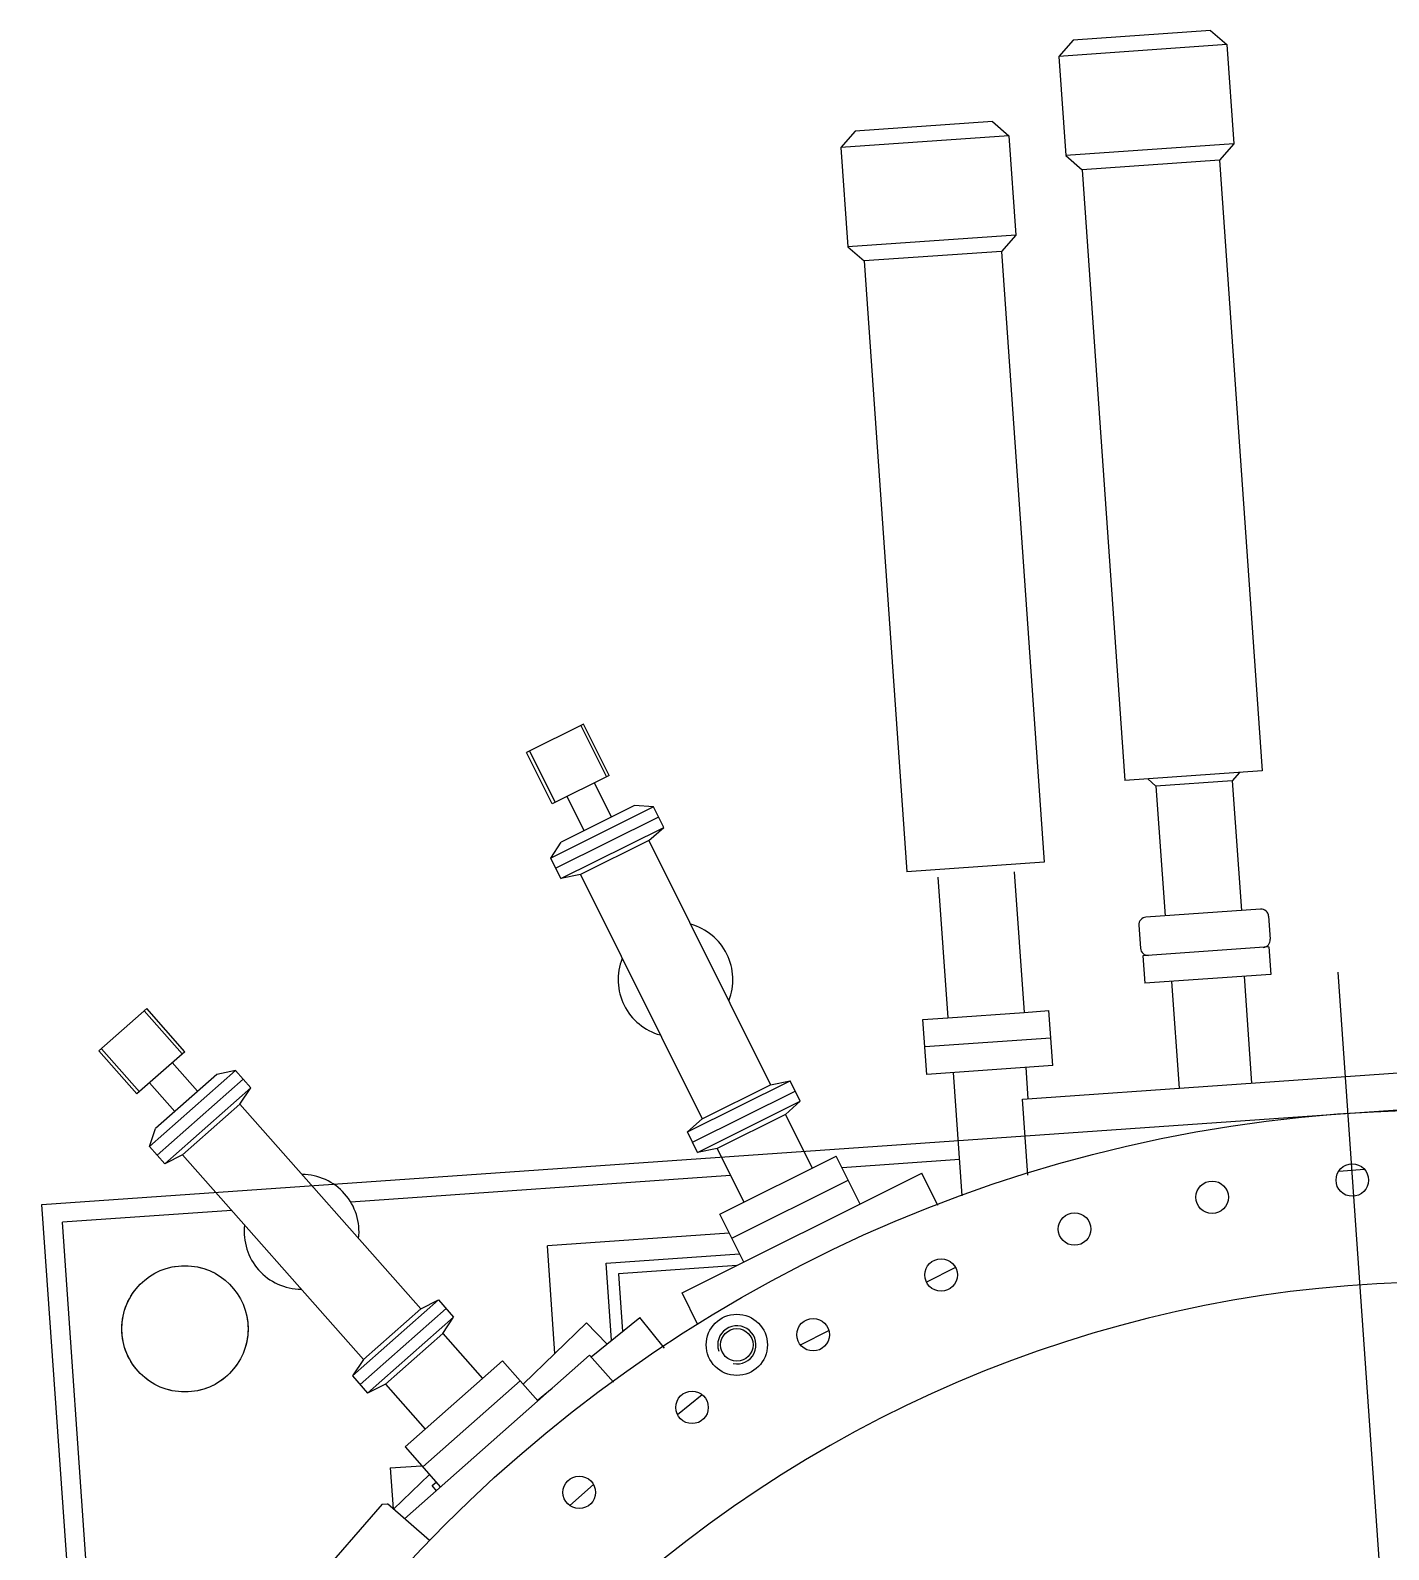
# Model space of a CAD drawing. Extents: x -50 to 48714, y -13211 to 6743.
# Drawn here: x 20666.1 to 21021, y 537.2 to 934.3 of the extents above; entities that cross this region are included whole.
import ezdxf

# ---------------------------------------------------------------- set-up
doc = ezdxf.new("R2010")
doc.units = 0
doc.header["$LTSCALE"] = 50
doc.linetypes.add('UE46_HMI$0$DASH_CENTER', pattern=[36, 24, -3, 6, -3])
doc.linetypes.add('UE46_HMI$0$PHANTOM', pattern=[2.5, 1.25, -0.25, 0.25, -0.25, 0.25, -0.25])
doc.layers.get('0').update_dxf_attribs({"linetype": 'CONTINUOUS'})
doc.layers.add('UE46_HMI$0$1', color=7, linetype='CONTINUOUS')
doc.layers.add('UE46_HMI$0$BETON', color=7, linetype='CONTINUOUS')

# ---------------------------------------------------------------- blocks, each defined once
blk = doc.blocks.new('UE46_HMI$0$SOCKEL__39')
at = {"layer": 'UE46_HMI$0$BETON', "color": 7, "linetype": 'CONTINUOUS'}
for p, q in [((3669.17, 627.48), (4477.19, 683.98)), ((3720.79, -110.72), (3669.17, 627.48))]:
    blk.add_line(p, q, dxfattribs=at)
at = {"layer": 'UE46_HMI$0$BETON', "color": 4, "linetype": 'UE46_HMI$0$PHANTOM'}
blk.add_circle((3706.52, 595), 16.5, dxfattribs=at)
blk = doc.blocks.new('UE46_HMI')
at = {"color": 7, "linetype": 'CONTINUOUS'}
for p, q in [((3974.51, 934.25), (3938.59, 931.74)), ((3974.51, 934.25), (3978.78, 930.54)), ((3938.59, 931.74), (3934.88, 927.47)), ((3978.78, 930.54), (3934.88, 927.47)), ((3978.78, 930.54), (3980.59, 904.61)), ((3934.88, 927.47), (3936.7, 901.54)), ((3917.53, 910.42), (3881.62, 907.91)), ((3917.53, 910.42), (3921.8, 906.71)), ((3881.62, 907.91), (3877.91, 903.64)), ((3921.8, 906.71), (3877.91, 903.64)), ((3921.8, 906.71), (3923.61, 880.77)), ((3877.91, 903.64), (3879.72, 877.7)), ((3980.59, 904.61), (3936.7, 901.54)), ((3936.7, 901.54), (3940.97, 897.83)), ((3980.59, 904.61), (3976.88, 900.34)), ((3976.88, 900.34), (3940.97, 897.83)), ((3940.97, 897.83), (3952.13, 738.21)), ((3976.88, 900.34), (3988.04, 740.73)), ((3923.61, 880.77), (3879.72, 877.7)), ((3879.72, 877.7), (3883.99, 873.99)), ((3923.61, 880.77), (3919.9, 876.5)), ((3919.9, 876.5), (3883.99, 873.99)), ((3883.99, 873.99), (3895.15, 714.38)), ((3919.9, 876.5), (3931.06, 716.89)), ((3810.71, 752.99), (3795.8, 745.55)), ((3809.94, 752.61), (3816.64, 739.18)), ((3817.4, 739.56), (3810.71, 752.99)), ((3802.49, 732.13), (3795.8, 745.55)), ((3796.56, 745.94), (3803.26, 732.51)), ((3817.4, 739.56), (3802.49, 732.13)), ((3988.04, 740.73), (3952.13, 738.21)), ((3958.11, 738.63), (3960.25, 736.78)), ((3982.05, 740.31), (3980.2, 738.17)), ((3817.99, 728.68), (3813.53, 737.63)), ((3980.2, 738.17), (3960.25, 736.78)), ((3960.25, 736.78), (3962.62, 702.86)), ((3980.2, 738.17), (3982.57, 704.26)), ((3828.95, 731.35), (3802.1, 717.97)), ((3823.96, 731.66), (3804.86, 722.14)), ((3810.83, 725.11), (3806.37, 734.06)), ((3828.95, 731.35), (3823.96, 731.66)), ((3831.63, 725.98), (3828.95, 731.35)), ((3830.29, 728.67), (3803.44, 715.28)), ((3804.78, 712.6), (3831.63, 725.98)), ((3827.75, 722.55), (3831.63, 725.98)), ((3802.1, 717.97), (3804.86, 722.14)), ((3827.75, 722.55), (3809.85, 713.63)), ((3827.75, 722.55), (3859.57, 658.73)), ((3804.78, 712.6), (3802.1, 717.97)), ((3931.06, 716.89), (3895.15, 714.38)), ((3809.85, 713.63), (3804.78, 712.6)), ((3809.85, 713.63), (3841.67, 649.8)), ((3903.27, 712.95), (3905.84, 676.23)), ((3923.22, 714.34), (3925.79, 677.63)), ((3987.56, 704.6), (3957.63, 702.51)), ((3989.69, 702.75), (3990.11, 696.76)), ((3955.78, 700.38), (3956.19, 694.39)), ((3989.75, 694.73), (3956.83, 692.43)), ((3956.83, 692.43), (3957.33, 685.25)), ((3989.75, 694.73), (3990.25, 687.55)), ((3990.25, 687.55), (3957.33, 685.25)), ((3983.27, 687.06), (3985.22, 659.13)), ((3964.32, 685.74), (3966.27, 657.81)), ((3696.53, 678.6), (3684.05, 667.56)), ((3695.89, 678.03), (3705.83, 666.8)), ((3706.47, 667.36), (3696.53, 678.6)), ((3899.35, 675.78), (3905.84, 676.23)), ((3900.36, 661.42), (3899.35, 675.78)), ((3905.84, 676.23), (3925.79, 677.63)), ((3925.79, 677.63), (3932.27, 678.08)), ((3933.28, 663.72), (3932.27, 678.08)), ((3925.37, 654.95), (4177.75, 672.59)), ((3693.99, 656.32), (3684.05, 667.56)), ((3684.7, 668.12), (3694.63, 656.89)), ((3706.47, 667.36), (3693.99, 656.32)), ((3932.78, 670.9), (3899.86, 668.6)), ((3709.85, 657), (3703.23, 664.49)), ((3933.28, 663.72), (3900.36, 661.42)), ((3926.87, 655.05), (3926.29, 663.23)), ((3703.86, 651.7), (3697.24, 659.19)), ((3719.75, 662.42), (3697.28, 642.54)), ((3714.85, 661.42), (3698.87, 647.28)), ((3721.74, 660.17), (3699.27, 640.3)), ((3719.75, 662.42), (3714.85, 661.42)), ((3723.73, 657.93), (3719.75, 662.42)), ((3837.8, 646.37), (3864.64, 659.76)), ((3859.57, 658.73), (3864.64, 659.76)), ((3867.32, 654.39), (3864.64, 659.76)), ((3909.59, 629.68), (3907.34, 661.9)), ((3701.26, 638.05), (3723.73, 657.93)), ((3720.87, 653.61), (3723.73, 657.93)), ((3839.13, 643.69), (3865.98, 657.07)), ((3841.67, 649.8), (3859.57, 658.73)), ((3720.87, 653.61), (3705.89, 640.36)), ((3720.87, 653.61), (3768.13, 600.19)), ((3840.47, 641), (3867.32, 654.39)), ((3863.44, 650.96), (3867.32, 654.39)), ((3926.76, 635.07), (3925.37, 654.95)), ((3697.28, 642.54), (3698.87, 647.28)), ((3841.67, 649.8), (3837.8, 646.37)), ((3863.44, 650.96), (3845.55, 642.03)), ((3863.44, 650.96), (3870.43, 636.94)), ((3840.47, 641), (3837.8, 646.37)), ((3701.26, 638.05), (3697.28, 642.54)), ((3705.89, 640.36), (3701.26, 638.05)), ((3705.89, 640.36), (3753.15, 586.94)), ((3845.55, 642.03), (3840.47, 641)), ((3845.55, 642.03), (3852.53, 628.02)), ((3846.27, 624.9), (3876.7, 640.07)), ((3882.94, 627.54), (3876.7, 640.07)), ((3836.41, 604.34), (3899.05, 635.57)), ((3908.93, 639.16), (3878.22, 637.01)), ((3903.25, 627.16), (3899.05, 635.57)), ((4014.72, 636.53), (4008.05, 636.07)), ((3849.07, 634.98), (3749.84, 628.04)), ((3849.39, 618.63), (3879.82, 633.8)), ((3718.72, 625.86), (3674.5, 622.77)), ((3852.52, 612.37), (3846.27, 624.9)), ((3687.3, 439.79), (3674.5, 622.77)), ((3848.75, 619.92), (3801.24, 616.59)), ((3803.21, 588.49), (3801.24, 616.59)), ((3816.59, 612.1), (3851.43, 614.54)), ((3818, 591.97), (3816.59, 612.1)), ((3850.75, 611.49), (3819.8, 609.32)), ((3819.8, 609.32), (3820.85, 594.27)), ((3907.88, 610.92), (3900.28, 607.13)), ((3840.57, 595.99), (3836.41, 604.34)), ((3750.29, 582.63), (3772.76, 602.5)), ((3752.28, 580.38), (3774.75, 600.26)), ((3753.15, 586.94), (3768.13, 600.19)), ((3768.13, 600.19), (3772.76, 602.5)), ((3772.76, 602.5), (3776.74, 598.01)), ((3754.27, 578.13), (3776.74, 598.01)), ((3773.88, 593.69), (3776.74, 598.01)), ((3794.91, 580.48), (3811.49, 596.49)), ((3816.8, 591), (3811.49, 596.49)), ((3812.63, 587.62), (3825.36, 597.92)), ((3831.83, 589.92), (3825.36, 597.92)), ((3773.88, 593.69), (3758.9, 580.44)), ((3773.88, 593.69), (3784.25, 581.97)), ((3874.71, 594.38), (3867.44, 590.75)), ((3812.26, 588.05), (3763.93, 545.29)), ((3818.47, 581.02), (3812.26, 588.05)), ((3753.15, 586.94), (3750.29, 582.63)), ((3764.03, 564.07), (3789.5, 586.6)), ((3789.5, 586.6), (3798.77, 576.12)), ((3750.29, 582.63), (3754.27, 578.13)), ((3758.9, 580.44), (3754.27, 578.13)), ((3758.9, 580.44), (3769.28, 568.71)), ((3768.67, 558.83), (3794.14, 581.36)), ((3798.64, 576.29), (3802.51, 579.43)), ((3841.68, 577.69), (3835.25, 572.48)), ((3764.03, 564.07), (3773.31, 553.59)), ((3760.19, 558.59), (3768.38, 559.16)), ((3760.19, 558.59), (3760.94, 547.9)), ((3761.06, 547.79), (3770.43, 556.84)), ((3771.11, 554), (3772.18, 554.86)), ((3772.22, 552.63), (3771.11, 554)), ((3813.26, 554.22), (3807.12, 548.79)), ((3758.05, 549.09), (3733.12, 520.41)), ((3758.05, 549.09), (3759.46, 549.19)), ((3770.43, 539.65), (3759.46, 549.19))]:
    blk.add_line(p, q, dxfattribs=at)
for centre, radius in [((4036.14, 282.16), 370), ((4011.55, 633.81), 4.25), ((3974.93, 629.31), 4.25), ((3938.98, 621.01), 4.25), ((3706.52, 594.93), 16.5), ((3904.1, 609), 4.25), ((3850.73, 590.74), 8), ((3870.66, 593.4), 4.25), ((3850.73, 590.74), 4.25), ((3839.03, 574.4), 4.25), ((3809.56, 552.2), 4.25)]:
    blk.add_circle(centre, radius, dxfattribs=at)
for centre, radius, start, end in [((3987.7, 702.61), 2, 4, 94), ((3834.71, 686.18), 15, 338.4373, 74.5627), ((3957.77, 700.52), 2, 94, 184), ((3988.12, 696.62), 2, 274, 4), ((3834.71, 686.18), 15, 158.4373, 254.5627), ((3958.19, 694.53), 2, 184, 274), ((3737.01, 620.28), 15, 353.4373, 89.5627), ((3737.01, 620.28), 15, 173.4373, 269.5627), ((4036.14, 282.16), 325, 73.9945, 58.5677), ((3850.73, 590.74), 5, 259, 199)]:
    blk.add_arc(centre, radius, start, end, dxfattribs=at)
at = {"layer": 'UE46_HMI$0$1', "color": 4, "linetype": 'UE46_HMI$0$DASH_CENTER'}
blk.add_line((4007.75, 688.17), (4064.54, -123.84), dxfattribs=at)
blk.add_blockref('UE46_HMI$0$SOCKEL__39', (0, -0.07))

msp = doc.modelspace()

# ---------------------------------------------------------------- block references
msp.add_blockref('UE46_HMI', (17000, 0))

doc.saveas('drawing.dxf')
